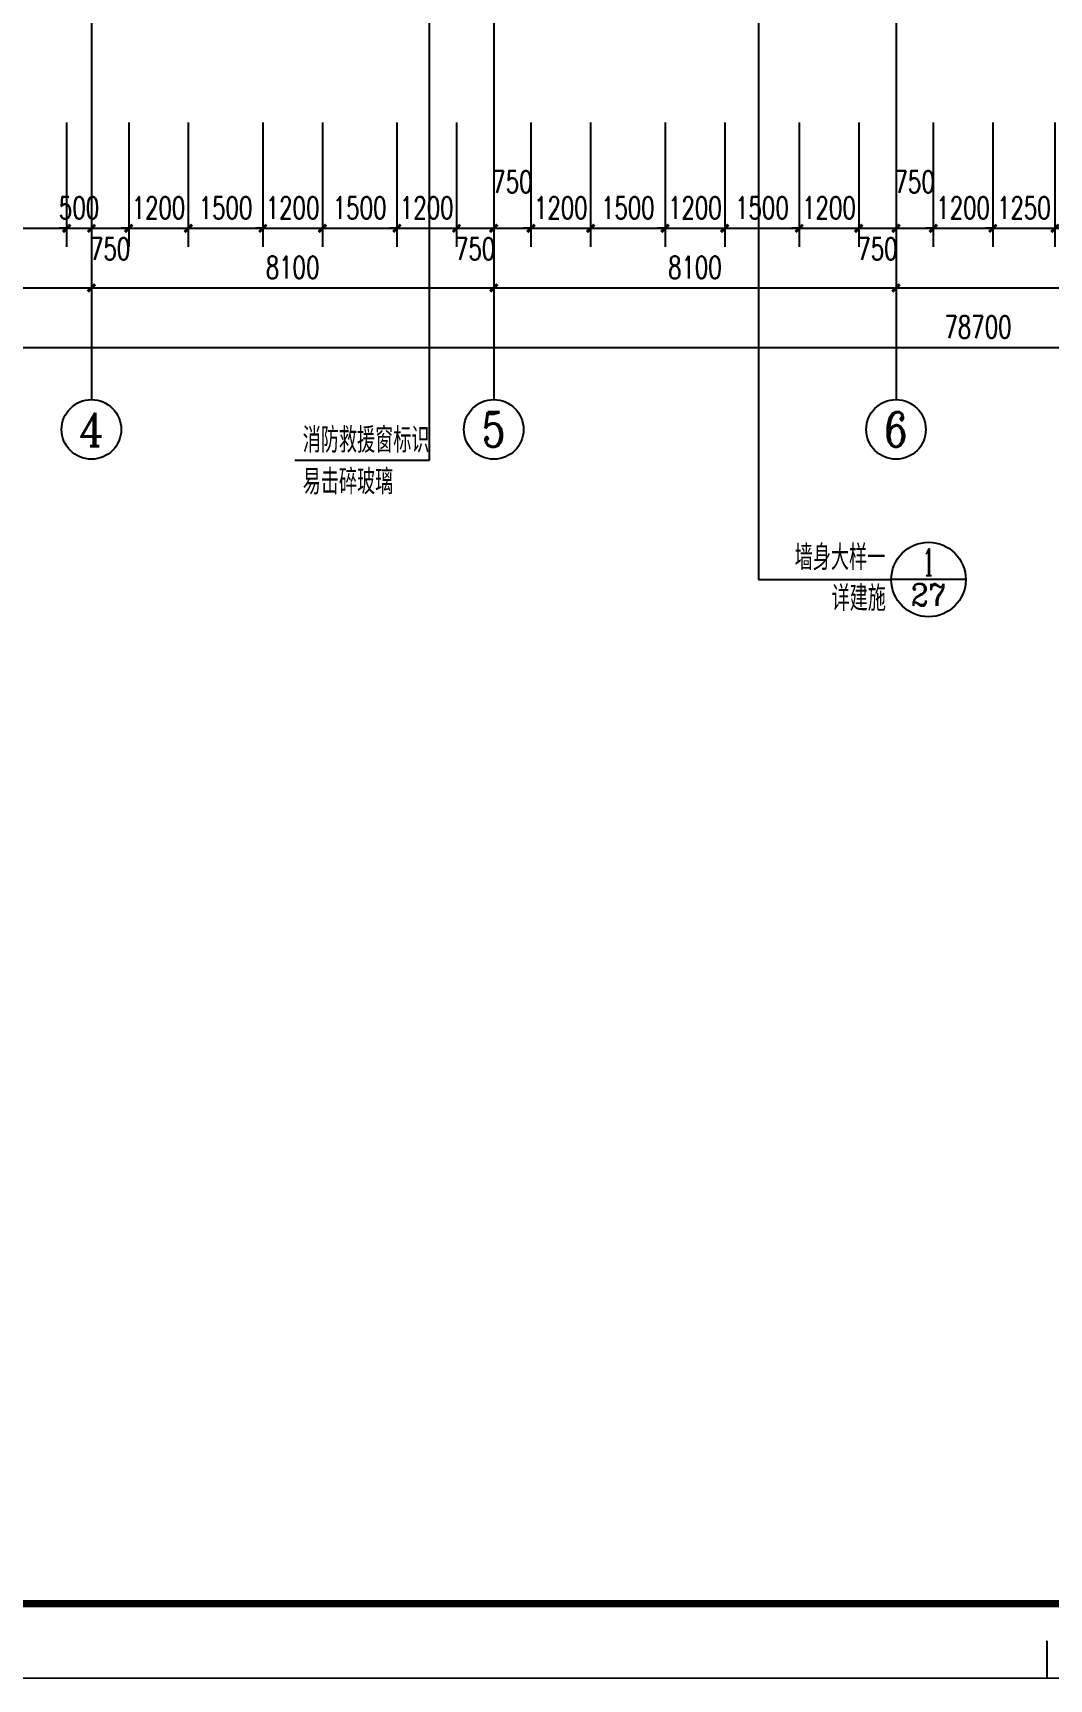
# Model space of a CAD drawing. Extents: x 1738711 to 2346805, y 1189731 to 2516152.
# Drawn here: x 1941613 to 1962074, y 1750890 to 1784042 of the extents above; entities that cross this region are included whole.
import ezdxf
from ezdxf.enums import TextEntityAlignment as Align

# ---------------------------------------------------------------- set-up
doc = ezdxf.new("R2010")
doc.units = 0
doc.header["$LTSCALE"] = 1000
doc.header["$MEASUREMENT"] = 0
for name, color, linetype in [('AXIS', 3, 'Continuous'), ('AXIS_TEXT', 7, 'Continuous'), ('DIM_IDEN', 3, 'Continuous'), ('DIM_LEAD', 3, 'Continuous'), ('DOTE', 1, 'Continuous'), ('PUB_DIM', 3, 'Continuous'), ('PUB_TEXT', 7, 'Continuous'), ('TK', 4, 'Continuous')]:
    doc.layers.add(name, color=color, linetype=linetype)
doc.styles.add('_TCH_AXIS', font='COMPLEX', dxfattribs={"bigfont": 'GBCBIG'})
doc.styles.add('_TCH_DIM', font='SIMPLEX', dxfattribs={"bigfont": 'GBCBIG'})
doc.styles.add('_TCH_DIM_T3', font='SIMPLEX', dxfattribs={"width": 0.705882, "bigfont": 'GBCBIG'})
doc.styles.add('_TCH_LABEL', font='COMPLEX', dxfattribs={"bigfont": 'GBCBIG'})
doc.styles.add('COMPLEX', font='COMPLEX')
doc.styles.add('宋体', font='SIMSUN.TTF', dxfattribs={"width": 0.75})
doc.dimstyles.new('_TCH_ARCH&&150', dxfattribs={"dimtxt": 446.25, "dimasz": 150, "dimexe": 375, "dimexo": 450, "dimgap": 189.375, "dimtad": 1, "dimdec": 0, "dimzin": 0, "dimdsep": 46, "dimtxsty": '_TCH_DIM_T3', "dimblk": 'ARCHTICK', "dimcen": 0.09, "dimclrt": 7, "dimazin": 2, "dimtfac": 1, "dimtdec": 0, "dimtix": 1, "dimtmove": 2, "dimatfit": 3, "dimfxl": 1, "dimtolj": 1, "dimtzin": 0, "dimarcsym": 0})

# ---------------------------------------------------------------- blocks, each defined once
blk = doc.blocks.new('hjashrtahreahe')
blk.add_line((42800, 0), (42800, 500))
at = {"const_width": 25}
blk.add_lwpolyline([(42800, 500), (42800, 0)], dxfattribs=at)
at = {"layer": 'TK', "color": 7, "const_width": 25}
blk.add_lwpolyline([(0, 59400), (84100, 59400), (84100, 0), (0, 0)], close=True, dxfattribs=at)
at = {"layer": 'TK', "color": 3, "const_width": 100}
blk.add_lwpolyline([(2500, 1000), (2500, 58400), (83100, 58400), (83100, 1000)], close=True, dxfattribs=at)
at = {"layer": 'TK', "style": '宋体', "width": 0.75}
for tag, height, p in [('项目负责人', 350, (6003, 57089)), ('专业负责人', 350, (6003, 56224)), ('设计人', 350, (6003, 55419)), ('版号1', 250, (77304, 22193)), ('时间1', 250, (82405, 22193)), ('版号2', 250, (77304, 21593)), ('时间2', 250, (82405, 21593)), ('版号3', 250, (77304, 20993)), ('时间3', 250, (82405, 20993)), ('建筑会签', 0.0001, (78978, 2403)), ('电气会签', 0.0001, (82128, 2403)), ('结构会签', 0.0001, (78978, 1803)), ('暖通会签', 0.0001, (82128, 1803)), ('给排水会签', 0.0001, (78978, 1250)), ('智能化会签', 0.0001, (82128, 1250))]:
    blk.add_attdef(tag, text='', height=height, dxfattribs=at).set_placement(p, align=Align.CENTER)
for tag, p in [('合作设计单位', (80816, 48986)), ('版号说明1', (79854, 22318)), ('版号说明2', (79854, 21718)), ('版号说明3', (79854, 21118)), ('浙江绿储科技有限公司', (80545, 16036)), ('百兆瓦级集中式熔盐储能关键', (80545, 14953)), ('设备研发及制造基地项目', (80545, 14603)), ('1#研发楼', (80545, 13636)), ('图名', (80545, 12436)), ('工程编号', (78978, 11461)), ('子项编号', (82128, 11461)), ('建筑', (78978, 10711)), ('图号', (82128, 10711)), ('施工图', (78978, 9961)), ('2023.03', (82128, 9961)), ('审定', (79353, 8461)), ('审核', (79353, 7711)), ('工程负责', (79353, 6961)), ('专业负责', (79353, 6211)), ('设计', (79353, 5461)), ('制图', (79353, 4711)), ('校对', (79353, 3961))]:
    blk.add_attdef(tag, text='', height=250, dxfattribs=at).set_placement(p, align=Align.MIDDLE_CENTER)
blk = doc.blocks.new('_ArchTick')
at = {"color": 0, "linetype": 'ByBlock', "const_width": 0.4}
blk.add_lwpolyline([(-0.5, -0.5), (0.5, 0.5)], dxfattribs=at)
blk = doc.blocks.new('*D3389')
at = {"layer": 'Defpoints', "color": 0, "transparency": 16777216}
for p in [(1939092, 1782685), (1942292, 1782685), (1942292, 1780107)]:
    blk.add_point(p, dxfattribs=at)
at = {"layer": 'PUB_DIM', "color": 0, "lineweight": -2, "transparency": 16777216}
for p, q in [((1939092, 1782235), (1939092, 1779732)), ((1942292, 1782235), (1942292, 1779732)), ((1939092, 1780107), (1942292, 1780107))]:
    blk.add_line(p, q, dxfattribs=at)
at = {"layer": 'PUB_DIM', "color": 0, "lineweight": -2, "transparency": 16777216, "xscale": 150, "yscale": 150, "zscale": 150, "rotation": 180}
blk.add_blockref('_ArchTick', (1939092, 1780107), dxfattribs=at)
at = {"layer": 'PUB_DIM', "color": 0, "lineweight": -2, "transparency": 16777216, "xscale": 150, "yscale": 150, "zscale": 150}
blk.add_blockref('_ArchTick', (1942292, 1780107), dxfattribs=at)
at = {"layer": 'PUB_DIM', "color": 7, "transparency": 16777216, "insert": (1940692, 1780520), "char_height": 446.2, "attachment_point": 5, "style": '_TCH_DIM_T3'}
blk.add_mtext('\\A1;3200', dxfattribs=at)
blk = doc.blocks.new('*D3390')
at = {"layer": 'Defpoints', "color": 0, "transparency": 16777216}
for p in [(1942292, 1782685), (1942792, 1782685), (1942792, 1780107)]:
    blk.add_point(p, dxfattribs=at)
at = {"layer": 'PUB_DIM', "color": 0, "lineweight": -2, "transparency": 16777216}
for p, q in [((1942292, 1782235), (1942292, 1779732)), ((1942792, 1782235), (1942792, 1779732)), ((1942292, 1780107), (1942142, 1780107)), ((1942292, 1780107), (1942792, 1780107)), ((1942792, 1780107), (1942942, 1780107))]:
    blk.add_line(p, q, dxfattribs=at)
at = {"layer": 'PUB_DIM', "color": 0, "lineweight": -2, "transparency": 16777216, "xscale": 150, "yscale": 150, "zscale": 150}
blk.add_blockref('_ArchTick', (1942292, 1780107), dxfattribs=at)
at = {"layer": 'PUB_DIM', "color": 0, "lineweight": -2, "transparency": 16777216, "xscale": 150, "yscale": 150, "zscale": 150, "rotation": 180}
blk.add_blockref('_ArchTick', (1942792, 1780107), dxfattribs=at)
at = {"layer": 'PUB_DIM', "color": 7, "transparency": 16777216, "insert": (1942542, 1780520), "char_height": 446.2, "attachment_point": 5, "style": '_TCH_DIM_T3'}
blk.add_mtext('\\A1;500', dxfattribs=at)
blk = doc.blocks.new('*D3391')
at = {"layer": 'Defpoints', "color": 0, "transparency": 16777216}
for p in [(1942792, 1782685), (1943542, 1782685), (1943542, 1780107)]:
    blk.add_point(p, dxfattribs=at)
at = {"layer": 'PUB_DIM', "color": 0, "lineweight": -2, "transparency": 16777216}
for p, q in [((1942792, 1782235), (1942792, 1779732)), ((1943542, 1782235), (1943542, 1779732)), ((1942792, 1780107), (1943542, 1780107))]:
    blk.add_line(p, q, dxfattribs=at)
at = {"layer": 'PUB_DIM', "color": 0, "lineweight": -2, "transparency": 16777216, "xscale": 150, "yscale": 150, "zscale": 150, "rotation": 180}
blk.add_blockref('_ArchTick', (1942792, 1780107), dxfattribs=at)
at = {"layer": 'PUB_DIM', "color": 0, "lineweight": -2, "transparency": 16777216, "xscale": 150, "yscale": 150, "zscale": 150}
blk.add_blockref('_ArchTick', (1943542, 1780107), dxfattribs=at)
at = {"layer": 'PUB_DIM', "color": 7, "transparency": 16777216, "insert": (1943167, 1779695), "char_height": 446.2, "attachment_point": 5, "style": '_TCH_DIM_T3'}
blk.add_mtext('\\A1;750', dxfattribs=at)
blk = doc.blocks.new('*D3392')
at = {"layer": 'Defpoints', "color": 0, "transparency": 16777216}
for p in [(1943542, 1782685), (1944742, 1782685), (1944742, 1780107)]:
    blk.add_point(p, dxfattribs=at)
at = {"layer": 'PUB_DIM', "color": 0, "lineweight": -2, "transparency": 16777216}
for p, q in [((1943542, 1782235), (1943542, 1779732)), ((1944742, 1782235), (1944742, 1779732)), ((1943542, 1780107), (1943392, 1780107)), ((1943542, 1780107), (1944742, 1780107)), ((1944742, 1780107), (1944892, 1780107))]:
    blk.add_line(p, q, dxfattribs=at)
at = {"layer": 'PUB_DIM', "color": 0, "lineweight": -2, "transparency": 16777216, "xscale": 150, "yscale": 150, "zscale": 150}
blk.add_blockref('_ArchTick', (1943542, 1780107), dxfattribs=at)
at = {"layer": 'PUB_DIM', "color": 0, "lineweight": -2, "transparency": 16777216, "xscale": 150, "yscale": 150, "zscale": 150, "rotation": 180}
blk.add_blockref('_ArchTick', (1944742, 1780107), dxfattribs=at)
at = {"layer": 'PUB_DIM', "color": 7, "transparency": 16777216, "insert": (1944142, 1780520), "char_height": 446.2, "attachment_point": 5, "style": '_TCH_DIM_T3'}
blk.add_mtext('\\A1;1200', dxfattribs=at)
blk = doc.blocks.new('*D3393')
at = {"layer": 'Defpoints', "color": 0, "transparency": 16777216}
for p in [(1944742, 1782685), (1946242, 1782685), (1946242, 1780107)]:
    blk.add_point(p, dxfattribs=at)
at = {"layer": 'PUB_DIM', "color": 0, "lineweight": -2, "transparency": 16777216}
for p, q in [((1944742, 1782235), (1944742, 1779732)), ((1946242, 1782235), (1946242, 1779732)), ((1944742, 1780107), (1946242, 1780107))]:
    blk.add_line(p, q, dxfattribs=at)
at = {"layer": 'PUB_DIM', "color": 0, "lineweight": -2, "transparency": 16777216, "xscale": 150, "yscale": 150, "zscale": 150, "rotation": 180}
blk.add_blockref('_ArchTick', (1944742, 1780107), dxfattribs=at)
at = {"layer": 'PUB_DIM', "color": 0, "lineweight": -2, "transparency": 16777216, "xscale": 150, "yscale": 150, "zscale": 150}
blk.add_blockref('_ArchTick', (1946242, 1780107), dxfattribs=at)
at = {"layer": 'PUB_DIM', "color": 7, "transparency": 16777216, "insert": (1945492, 1780520), "char_height": 446.2, "attachment_point": 5, "style": '_TCH_DIM_T3'}
blk.add_mtext('\\A1;1500', dxfattribs=at)
blk = doc.blocks.new('*D3394')
at = {"layer": 'Defpoints', "color": 0, "transparency": 16777216}
for p in [(1946242, 1782685), (1947442, 1782685), (1947442, 1780107)]:
    blk.add_point(p, dxfattribs=at)
at = {"layer": 'PUB_DIM', "color": 0, "lineweight": -2, "transparency": 16777216}
for p, q in [((1946242, 1782235), (1946242, 1779732)), ((1947442, 1782235), (1947442, 1779732)), ((1946242, 1780107), (1946092, 1780107)), ((1946242, 1780107), (1947442, 1780107)), ((1947442, 1780107), (1947592, 1780107))]:
    blk.add_line(p, q, dxfattribs=at)
at = {"layer": 'PUB_DIM', "color": 0, "lineweight": -2, "transparency": 16777216, "xscale": 150, "yscale": 150, "zscale": 150}
blk.add_blockref('_ArchTick', (1946242, 1780107), dxfattribs=at)
at = {"layer": 'PUB_DIM', "color": 0, "lineweight": -2, "transparency": 16777216, "xscale": 150, "yscale": 150, "zscale": 150, "rotation": 180}
blk.add_blockref('_ArchTick', (1947442, 1780107), dxfattribs=at)
at = {"layer": 'PUB_DIM', "color": 7, "transparency": 16777216, "insert": (1946842, 1780520), "char_height": 446.2, "attachment_point": 5, "style": '_TCH_DIM_T3'}
blk.add_mtext('\\A1;1200', dxfattribs=at)
blk = doc.blocks.new('*D3395')
at = {"layer": 'Defpoints', "color": 0, "transparency": 16777216}
for p in [(1947442, 1782685), (1948942, 1782685), (1948942, 1780107)]:
    blk.add_point(p, dxfattribs=at)
at = {"layer": 'PUB_DIM', "color": 0, "lineweight": -2, "transparency": 16777216}
for p, q in [((1947442, 1782235), (1947442, 1779732)), ((1948942, 1782235), (1948942, 1779732)), ((1947442, 1780107), (1948942, 1780107))]:
    blk.add_line(p, q, dxfattribs=at)
at = {"layer": 'PUB_DIM', "color": 0, "lineweight": -2, "transparency": 16777216, "xscale": 150, "yscale": 150, "zscale": 150, "rotation": 180}
blk.add_blockref('_ArchTick', (1947442, 1780107), dxfattribs=at)
at = {"layer": 'PUB_DIM', "color": 0, "lineweight": -2, "transparency": 16777216, "xscale": 150, "yscale": 150, "zscale": 150}
blk.add_blockref('_ArchTick', (1948942, 1780107), dxfattribs=at)
at = {"layer": 'PUB_DIM', "color": 7, "transparency": 16777216, "insert": (1948192, 1780520), "char_height": 446.2, "attachment_point": 5, "style": '_TCH_DIM_T3'}
blk.add_mtext('\\A1;1500', dxfattribs=at)
blk = doc.blocks.new('*D3396')
at = {"layer": 'Defpoints', "color": 0, "transparency": 16777216}
for p in [(1948942, 1782685), (1950142, 1782685), (1950142, 1780107)]:
    blk.add_point(p, dxfattribs=at)
at = {"layer": 'PUB_DIM', "color": 0, "lineweight": -2, "transparency": 16777216}
for p, q in [((1948942, 1782235), (1948942, 1779732)), ((1950142, 1782235), (1950142, 1779732)), ((1948942, 1780107), (1948792, 1780107)), ((1948942, 1780107), (1950142, 1780107)), ((1950142, 1780107), (1950292, 1780107))]:
    blk.add_line(p, q, dxfattribs=at)
at = {"layer": 'PUB_DIM', "color": 0, "lineweight": -2, "transparency": 16777216, "xscale": 150, "yscale": 150, "zscale": 150}
blk.add_blockref('_ArchTick', (1948942, 1780107), dxfattribs=at)
at = {"layer": 'PUB_DIM', "color": 0, "lineweight": -2, "transparency": 16777216, "xscale": 150, "yscale": 150, "zscale": 150, "rotation": 180}
blk.add_blockref('_ArchTick', (1950142, 1780107), dxfattribs=at)
at = {"layer": 'PUB_DIM', "color": 7, "transparency": 16777216, "insert": (1949542, 1780520), "char_height": 446.2, "attachment_point": 5, "style": '_TCH_DIM_T3'}
blk.add_mtext('\\A1;1200', dxfattribs=at)
blk = doc.blocks.new('*D3397')
at = {"layer": 'Defpoints', "color": 0, "transparency": 16777216}
for p in [(1950142, 1782685), (1950892, 1782685), (1950892, 1780107)]:
    blk.add_point(p, dxfattribs=at)
at = {"layer": 'PUB_DIM', "color": 0, "lineweight": -2, "transparency": 16777216}
for p, q in [((1950142, 1782235), (1950142, 1779732)), ((1950892, 1782235), (1950892, 1779732)), ((1950142, 1780107), (1950892, 1780107))]:
    blk.add_line(p, q, dxfattribs=at)
at = {"layer": 'PUB_DIM', "color": 0, "lineweight": -2, "transparency": 16777216, "xscale": 150, "yscale": 150, "zscale": 150, "rotation": 180}
blk.add_blockref('_ArchTick', (1950142, 1780107), dxfattribs=at)
at = {"layer": 'PUB_DIM', "color": 0, "lineweight": -2, "transparency": 16777216, "xscale": 150, "yscale": 150, "zscale": 150}
blk.add_blockref('_ArchTick', (1950892, 1780107), dxfattribs=at)
at = {"layer": 'PUB_DIM', "color": 7, "transparency": 16777216, "insert": (1950517, 1779695), "char_height": 446.2, "attachment_point": 5, "style": '_TCH_DIM_T3'}
blk.add_mtext('\\A1;750', dxfattribs=at)
blk = doc.blocks.new('*D3398')
at = {"layer": 'Defpoints', "color": 0, "transparency": 16777216}
for p in [(1950892, 1782685), (1951642, 1782685), (1951642, 1780107)]:
    blk.add_point(p, dxfattribs=at)
at = {"layer": 'PUB_DIM', "color": 0, "lineweight": -2, "transparency": 16777216}
for p, q in [((1950892, 1782235), (1950892, 1779732)), ((1951642, 1782235), (1951642, 1779732)), ((1950892, 1780107), (1951642, 1780107))]:
    blk.add_line(p, q, dxfattribs=at)
at = {"layer": 'PUB_DIM', "color": 0, "lineweight": -2, "transparency": 16777216, "xscale": 150, "yscale": 150, "zscale": 150, "rotation": 180}
blk.add_blockref('_ArchTick', (1950892, 1780107), dxfattribs=at)
at = {"layer": 'PUB_DIM', "color": 0, "lineweight": -2, "transparency": 16777216, "xscale": 150, "yscale": 150, "zscale": 150}
blk.add_blockref('_ArchTick', (1951642, 1780107), dxfattribs=at)
at = {"layer": 'PUB_DIM', "color": 7, "transparency": 16777216, "insert": (1951267, 1781045), "char_height": 446.2, "attachment_point": 5, "style": '_TCH_DIM_T3'}
blk.add_mtext('\\A1;750', dxfattribs=at)
blk = doc.blocks.new('*D3399')
at = {"layer": 'Defpoints', "color": 0, "transparency": 16777216}
for p in [(1951642, 1782685), (1952842, 1782685), (1952842, 1780107)]:
    blk.add_point(p, dxfattribs=at)
at = {"layer": 'PUB_DIM', "color": 0, "lineweight": -2, "transparency": 16777216}
for p, q in [((1951642, 1782235), (1951642, 1779732)), ((1952842, 1782235), (1952842, 1779732)), ((1951642, 1780107), (1951492, 1780107)), ((1951642, 1780107), (1952842, 1780107)), ((1952842, 1780107), (1952992, 1780107))]:
    blk.add_line(p, q, dxfattribs=at)
at = {"layer": 'PUB_DIM', "color": 0, "lineweight": -2, "transparency": 16777216, "xscale": 150, "yscale": 150, "zscale": 150}
blk.add_blockref('_ArchTick', (1951642, 1780107), dxfattribs=at)
at = {"layer": 'PUB_DIM', "color": 0, "lineweight": -2, "transparency": 16777216, "xscale": 150, "yscale": 150, "zscale": 150, "rotation": 180}
blk.add_blockref('_ArchTick', (1952842, 1780107), dxfattribs=at)
at = {"layer": 'PUB_DIM', "color": 7, "transparency": 16777216, "insert": (1952242, 1780520), "char_height": 446.2, "attachment_point": 5, "style": '_TCH_DIM_T3'}
blk.add_mtext('\\A1;1200', dxfattribs=at)
blk = doc.blocks.new('*D3400')
at = {"layer": 'Defpoints', "color": 0, "transparency": 16777216}
for p in [(1952842, 1782685), (1954342, 1782685), (1954342, 1780107)]:
    blk.add_point(p, dxfattribs=at)
at = {"layer": 'PUB_DIM', "color": 0, "lineweight": -2, "transparency": 16777216}
for p, q in [((1952842, 1782235), (1952842, 1779732)), ((1954342, 1782235), (1954342, 1779732)), ((1952842, 1780107), (1954342, 1780107))]:
    blk.add_line(p, q, dxfattribs=at)
at = {"layer": 'PUB_DIM', "color": 0, "lineweight": -2, "transparency": 16777216, "xscale": 150, "yscale": 150, "zscale": 150, "rotation": 180}
blk.add_blockref('_ArchTick', (1952842, 1780107), dxfattribs=at)
at = {"layer": 'PUB_DIM', "color": 0, "lineweight": -2, "transparency": 16777216, "xscale": 150, "yscale": 150, "zscale": 150}
blk.add_blockref('_ArchTick', (1954342, 1780107), dxfattribs=at)
at = {"layer": 'PUB_DIM', "color": 7, "transparency": 16777216, "insert": (1953592, 1780520), "char_height": 446.2, "attachment_point": 5, "style": '_TCH_DIM_T3'}
blk.add_mtext('\\A1;1500', dxfattribs=at)
blk = doc.blocks.new('*D3401')
at = {"layer": 'Defpoints', "color": 0, "transparency": 16777216}
for p in [(1954342, 1782685), (1955542, 1782685), (1955542, 1780107)]:
    blk.add_point(p, dxfattribs=at)
at = {"layer": 'PUB_DIM', "color": 0, "lineweight": -2, "transparency": 16777216}
for p, q in [((1954342, 1782235), (1954342, 1779732)), ((1955542, 1782235), (1955542, 1779732)), ((1954342, 1780107), (1954192, 1780107)), ((1954342, 1780107), (1955542, 1780107)), ((1955542, 1780107), (1955692, 1780107))]:
    blk.add_line(p, q, dxfattribs=at)
at = {"layer": 'PUB_DIM', "color": 0, "lineweight": -2, "transparency": 16777216, "xscale": 150, "yscale": 150, "zscale": 150}
blk.add_blockref('_ArchTick', (1954342, 1780107), dxfattribs=at)
at = {"layer": 'PUB_DIM', "color": 0, "lineweight": -2, "transparency": 16777216, "xscale": 150, "yscale": 150, "zscale": 150, "rotation": 180}
blk.add_blockref('_ArchTick', (1955542, 1780107), dxfattribs=at)
at = {"layer": 'PUB_DIM', "color": 7, "transparency": 16777216, "insert": (1954942, 1780520), "char_height": 446.2, "attachment_point": 5, "style": '_TCH_DIM_T3'}
blk.add_mtext('\\A1;1200', dxfattribs=at)
blk = doc.blocks.new('*D3402')
at = {"layer": 'Defpoints', "color": 0, "transparency": 16777216}
for p in [(1955542, 1782685), (1957042, 1782685), (1957042, 1780107)]:
    blk.add_point(p, dxfattribs=at)
at = {"layer": 'PUB_DIM', "color": 0, "lineweight": -2, "transparency": 16777216}
for p, q in [((1955542, 1782235), (1955542, 1779732)), ((1957042, 1782235), (1957042, 1779732)), ((1955542, 1780107), (1957042, 1780107))]:
    blk.add_line(p, q, dxfattribs=at)
at = {"layer": 'PUB_DIM', "color": 0, "lineweight": -2, "transparency": 16777216, "xscale": 150, "yscale": 150, "zscale": 150, "rotation": 180}
blk.add_blockref('_ArchTick', (1955542, 1780107), dxfattribs=at)
at = {"layer": 'PUB_DIM', "color": 0, "lineweight": -2, "transparency": 16777216, "xscale": 150, "yscale": 150, "zscale": 150}
blk.add_blockref('_ArchTick', (1957042, 1780107), dxfattribs=at)
at = {"layer": 'PUB_DIM', "color": 7, "transparency": 16777216, "insert": (1956292, 1780520), "char_height": 446.2, "attachment_point": 5, "style": '_TCH_DIM_T3'}
blk.add_mtext('\\A1;1500', dxfattribs=at)
blk = doc.blocks.new('*D3403')
at = {"layer": 'Defpoints', "color": 0, "transparency": 16777216}
for p in [(1957042, 1782685), (1958242, 1782685), (1958242, 1780107)]:
    blk.add_point(p, dxfattribs=at)
at = {"layer": 'PUB_DIM', "color": 0, "lineweight": -2, "transparency": 16777216}
for p, q in [((1957042, 1782235), (1957042, 1779732)), ((1958242, 1782235), (1958242, 1779732)), ((1957042, 1780107), (1956892, 1780107)), ((1957042, 1780107), (1958242, 1780107)), ((1958242, 1780107), (1958392, 1780107))]:
    blk.add_line(p, q, dxfattribs=at)
at = {"layer": 'PUB_DIM', "color": 0, "lineweight": -2, "transparency": 16777216, "xscale": 150, "yscale": 150, "zscale": 150}
blk.add_blockref('_ArchTick', (1957042, 1780107), dxfattribs=at)
at = {"layer": 'PUB_DIM', "color": 0, "lineweight": -2, "transparency": 16777216, "xscale": 150, "yscale": 150, "zscale": 150, "rotation": 180}
blk.add_blockref('_ArchTick', (1958242, 1780107), dxfattribs=at)
at = {"layer": 'PUB_DIM', "color": 7, "transparency": 16777216, "insert": (1957642, 1780520), "char_height": 446.2, "attachment_point": 5, "style": '_TCH_DIM_T3'}
blk.add_mtext('\\A1;1200', dxfattribs=at)
blk = doc.blocks.new('*D3404')
at = {"layer": 'Defpoints', "color": 0, "transparency": 16777216}
for p in [(1958242, 1782685), (1958992, 1782685), (1958992, 1780107)]:
    blk.add_point(p, dxfattribs=at)
at = {"layer": 'PUB_DIM', "color": 0, "lineweight": -2, "transparency": 16777216}
for p, q in [((1958242, 1782235), (1958242, 1779732)), ((1958992, 1782235), (1958992, 1779732)), ((1958242, 1780107), (1958992, 1780107))]:
    blk.add_line(p, q, dxfattribs=at)
at = {"layer": 'PUB_DIM', "color": 0, "lineweight": -2, "transparency": 16777216, "xscale": 150, "yscale": 150, "zscale": 150, "rotation": 180}
blk.add_blockref('_ArchTick', (1958242, 1780107), dxfattribs=at)
at = {"layer": 'PUB_DIM', "color": 0, "lineweight": -2, "transparency": 16777216, "xscale": 150, "yscale": 150, "zscale": 150}
blk.add_blockref('_ArchTick', (1958992, 1780107), dxfattribs=at)
at = {"layer": 'PUB_DIM', "color": 7, "transparency": 16777216, "insert": (1958617, 1779695), "char_height": 446.2, "attachment_point": 5, "style": '_TCH_DIM_T3'}
blk.add_mtext('\\A1;750', dxfattribs=at)
blk = doc.blocks.new('*D3405')
at = {"layer": 'Defpoints', "color": 0, "transparency": 16777216}
for p in [(1958992, 1782685), (1959742, 1782685), (1959742, 1780107)]:
    blk.add_point(p, dxfattribs=at)
at = {"layer": 'PUB_DIM', "color": 0, "lineweight": -2, "transparency": 16777216}
for p, q in [((1958992, 1782235), (1958992, 1779732)), ((1959742, 1782235), (1959742, 1779732)), ((1958992, 1780107), (1959742, 1780107))]:
    blk.add_line(p, q, dxfattribs=at)
at = {"layer": 'PUB_DIM', "color": 0, "lineweight": -2, "transparency": 16777216, "xscale": 150, "yscale": 150, "zscale": 150, "rotation": 180}
blk.add_blockref('_ArchTick', (1958992, 1780107), dxfattribs=at)
at = {"layer": 'PUB_DIM', "color": 0, "lineweight": -2, "transparency": 16777216, "xscale": 150, "yscale": 150, "zscale": 150}
blk.add_blockref('_ArchTick', (1959742, 1780107), dxfattribs=at)
at = {"layer": 'PUB_DIM', "color": 7, "transparency": 16777216, "insert": (1959367, 1781045), "char_height": 446.2, "attachment_point": 5, "style": '_TCH_DIM_T3'}
blk.add_mtext('\\A1;750', dxfattribs=at)
blk = doc.blocks.new('*D3406')
at = {"layer": 'Defpoints', "color": 0, "transparency": 16777216}
for p in [(1959742, 1782685), (1960942, 1782685), (1960942, 1780107)]:
    blk.add_point(p, dxfattribs=at)
at = {"layer": 'PUB_DIM', "color": 0, "lineweight": -2, "transparency": 16777216}
for p, q in [((1959742, 1782235), (1959742, 1779732)), ((1960942, 1782235), (1960942, 1779732)), ((1959742, 1780107), (1959592, 1780107)), ((1959742, 1780107), (1960942, 1780107)), ((1960942, 1780107), (1961092, 1780107))]:
    blk.add_line(p, q, dxfattribs=at)
at = {"layer": 'PUB_DIM', "color": 0, "lineweight": -2, "transparency": 16777216, "xscale": 150, "yscale": 150, "zscale": 150}
blk.add_blockref('_ArchTick', (1959742, 1780107), dxfattribs=at)
at = {"layer": 'PUB_DIM', "color": 0, "lineweight": -2, "transparency": 16777216, "xscale": 150, "yscale": 150, "zscale": 150, "rotation": 180}
blk.add_blockref('_ArchTick', (1960942, 1780107), dxfattribs=at)
at = {"layer": 'PUB_DIM', "color": 7, "transparency": 16777216, "insert": (1960342, 1780520), "char_height": 446.2, "attachment_point": 5, "style": '_TCH_DIM_T3'}
blk.add_mtext('\\A1;1200', dxfattribs=at)
blk = doc.blocks.new('*D3407')
at = {"layer": 'Defpoints', "color": 0, "transparency": 16777216}
for p in [(1960942, 1782685), (1962192, 1782685), (1962192, 1780107)]:
    blk.add_point(p, dxfattribs=at)
at = {"layer": 'PUB_DIM', "color": 0, "lineweight": -2, "transparency": 16777216}
for p, q in [((1960942, 1782235), (1960942, 1779732)), ((1962192, 1782235), (1962192, 1779732)), ((1960942, 1780107), (1960792, 1780107)), ((1960942, 1780107), (1962192, 1780107)), ((1962192, 1780107), (1962342, 1780107))]:
    blk.add_line(p, q, dxfattribs=at)
at = {"layer": 'PUB_DIM', "color": 0, "lineweight": -2, "transparency": 16777216, "xscale": 150, "yscale": 150, "zscale": 150}
blk.add_blockref('_ArchTick', (1960942, 1780107), dxfattribs=at)
at = {"layer": 'PUB_DIM', "color": 0, "lineweight": -2, "transparency": 16777216, "xscale": 150, "yscale": 150, "zscale": 150, "rotation": 180}
blk.add_blockref('_ArchTick', (1962192, 1780107), dxfattribs=at)
at = {"layer": 'PUB_DIM', "color": 7, "transparency": 16777216, "insert": (1961567, 1780520), "char_height": 446.2, "attachment_point": 5, "style": '_TCH_DIM_T3'}
blk.add_mtext('\\A1;1250', dxfattribs=at)
blk = doc.blocks.new('*D3453')
at = {"layer": 'AXIS', "color": 0, "lineweight": -2, "transparency": 16777216}
for p, q in [((1938292, 1782207), (1938292, 1778532)), ((1942792, 1782207), (1942792, 1778532)), ((1938292, 1778907), (1942792, 1778907))]:
    blk.add_line(p, q, dxfattribs=at)
at = {"layer": 'Defpoints', "color": 0, "transparency": 16777216}
for p in [(1938292, 1782657), (1942792, 1782657), (1942792, 1778907)]:
    blk.add_point(p, dxfattribs=at)
at = {"layer": 'AXIS', "color": 0, "lineweight": -2, "transparency": 16777216, "xscale": 150, "yscale": 150, "zscale": 150, "rotation": 180}
blk.add_blockref('_ArchTick', (1938292, 1778907), dxfattribs=at)
at = {"layer": 'AXIS', "color": 0, "lineweight": -2, "transparency": 16777216, "xscale": 150, "yscale": 150, "zscale": 150}
blk.add_blockref('_ArchTick', (1942792, 1778907), dxfattribs=at)
at = {"layer": 'AXIS', "color": 7, "transparency": 16777216, "insert": (1940542, 1779320), "char_height": 446.2, "attachment_point": 5, "style": '_TCH_DIM_T3'}
blk.add_mtext('\\A1;4500', dxfattribs=at)
blk = doc.blocks.new('*D3454')
at = {"layer": 'AXIS', "color": 0, "lineweight": -2, "transparency": 16777216}
for p, q in [((1942792, 1782207), (1942792, 1778532)), ((1950892, 1782207), (1950892, 1778532)), ((1942792, 1778907), (1950892, 1778907))]:
    blk.add_line(p, q, dxfattribs=at)
at = {"layer": 'Defpoints', "color": 0, "transparency": 16777216}
for p in [(1942792, 1782657), (1950892, 1782657), (1950892, 1778907)]:
    blk.add_point(p, dxfattribs=at)
at = {"layer": 'AXIS', "color": 0, "lineweight": -2, "transparency": 16777216, "xscale": 150, "yscale": 150, "zscale": 150, "rotation": 180}
blk.add_blockref('_ArchTick', (1942792, 1778907), dxfattribs=at)
at = {"layer": 'AXIS', "color": 0, "lineweight": -2, "transparency": 16777216, "xscale": 150, "yscale": 150, "zscale": 150}
blk.add_blockref('_ArchTick', (1950892, 1778907), dxfattribs=at)
at = {"layer": 'AXIS', "color": 7, "transparency": 16777216, "insert": (1946842, 1779320), "char_height": 446.2, "attachment_point": 5, "style": '_TCH_DIM_T3'}
blk.add_mtext('\\A1;8100', dxfattribs=at)
blk = doc.blocks.new('*D3455')
at = {"layer": 'AXIS', "color": 0, "lineweight": -2, "transparency": 16777216}
for p, q in [((1950892, 1782207), (1950892, 1778532)), ((1958992, 1782207), (1958992, 1778532)), ((1950892, 1778907), (1958992, 1778907))]:
    blk.add_line(p, q, dxfattribs=at)
at = {"layer": 'Defpoints', "color": 0, "transparency": 16777216}
for p in [(1950892, 1782657), (1958992, 1782657), (1958992, 1778907)]:
    blk.add_point(p, dxfattribs=at)
at = {"layer": 'AXIS', "color": 0, "lineweight": -2, "transparency": 16777216, "xscale": 150, "yscale": 150, "zscale": 150, "rotation": 180}
blk.add_blockref('_ArchTick', (1950892, 1778907), dxfattribs=at)
at = {"layer": 'AXIS', "color": 0, "lineweight": -2, "transparency": 16777216, "xscale": 150, "yscale": 150, "zscale": 150}
blk.add_blockref('_ArchTick', (1958992, 1778907), dxfattribs=at)
at = {"layer": 'AXIS', "color": 7, "transparency": 16777216, "insert": (1954942, 1779320), "char_height": 446.2, "attachment_point": 5, "style": '_TCH_DIM_T3'}
blk.add_mtext('\\A1;8100', dxfattribs=at)
blk = doc.blocks.new('*D3456')
at = {"layer": 'AXIS', "color": 0, "lineweight": -2, "transparency": 16777216}
for p, q in [((1958992, 1782207), (1958992, 1778532)), ((1967092, 1782207), (1967092, 1778532)), ((1958992, 1778907), (1967092, 1778907))]:
    blk.add_line(p, q, dxfattribs=at)
at = {"layer": 'Defpoints', "color": 0, "transparency": 16777216}
for p in [(1958992, 1782657), (1967092, 1782657), (1967092, 1778907)]:
    blk.add_point(p, dxfattribs=at)
at = {"layer": 'AXIS', "color": 0, "lineweight": -2, "transparency": 16777216, "xscale": 150, "yscale": 150, "zscale": 150, "rotation": 180}
blk.add_blockref('_ArchTick', (1958992, 1778907), dxfattribs=at)
at = {"layer": 'AXIS', "color": 0, "lineweight": -2, "transparency": 16777216, "xscale": 150, "yscale": 150, "zscale": 150}
blk.add_blockref('_ArchTick', (1967092, 1778907), dxfattribs=at)
at = {"layer": 'AXIS', "color": 7, "transparency": 16777216, "insert": (1963042, 1779320), "char_height": 446.2, "attachment_point": 5, "style": '_TCH_DIM_T3'}
blk.add_mtext('\\A1;8100', dxfattribs=at)
blk = doc.blocks.new('*D3461')
at = {"layer": 'AXIS', "color": 0, "lineweight": -2, "transparency": 16777216}
for p, q in [((1921292, 1782207), (1921292, 1777332)), ((1999992, 1782207), (1999992, 1777332)), ((1921292, 1777707), (1999992, 1777707))]:
    blk.add_line(p, q, dxfattribs=at)
at = {"layer": 'Defpoints', "color": 0, "transparency": 16777216}
for p in [(1921292, 1782657), (1999992, 1782657), (1999992, 1777707)]:
    blk.add_point(p, dxfattribs=at)
at = {"layer": 'AXIS', "color": 0, "lineweight": -2, "transparency": 16777216, "xscale": 150, "yscale": 150, "zscale": 150, "rotation": 180}
blk.add_blockref('_ArchTick', (1921292, 1777707), dxfattribs=at)
at = {"layer": 'AXIS', "color": 0, "lineweight": -2, "transparency": 16777216, "xscale": 150, "yscale": 150, "zscale": 150}
blk.add_blockref('_ArchTick', (1999992, 1777707), dxfattribs=at)
at = {"layer": 'AXIS', "color": 7, "transparency": 16777216, "insert": (1960642, 1778120), "char_height": 446.2, "attachment_point": 5, "style": '_TCH_DIM_T3'}
blk.add_mtext('\\A1;78700', dxfattribs=at)
blk = doc.blocks.new('_AXISO')
blk.add_circle((0, 0), 0.5)
at = {"layer": 'AXIS_TEXT', "style": 'COMPLEX', "width": 1.041667}
blk.add_attdef('A', text='', height=0.56, dxfattribs=at).set_placement((-0.25, -0.28), (0.25, -0.28), align=Align.FIT)

msp = doc.modelspace()

# ---------------------------------------------------------------- linework, layer by layer
at = {"layer": 'AXIS'}
for p, q in [((1942791.9, 1782657.1), (1942791.9, 1776657.1)), ((1950891.9, 1782657.1), (1950891.9, 1776657.1)), ((1958991.9, 1782657.1), (1958991.9, 1776657.1))]:
    msp.add_line(p, q, dxfattribs=at)
at = {"layer": 'DIM_IDEN'}
for p, q in [((1956219.7, 1785347.2), (1956219.7, 1773034.1)), ((1956219.7, 1773034.1), (1958896.6, 1773034.1)), ((1960396.6, 1773034.1), (1958896.6, 1773034.1))]:
    msp.add_line(p, q, dxfattribs=at)
msp.add_circle((1959646.6, 1773034.1), 750, dxfattribs=at)
at = {"layer": 'DIM_LEAD'}
for p, q in [((1949591.1, 1785117.4), (1949591.1, 1775432.1)), ((1949591.1, 1775432.1), (1946887.9, 1775432.1))]:
    msp.add_line(p, q, dxfattribs=at)
at = {"layer": 'DOTE'}
for p, q in [((1942791.9, 1820349.3), (1942791.9, 1782657.1)), ((1950891.9, 1820349.3), (1950891.9, 1782657.1)), ((1958991.9, 1820349.3), (1958991.9, 1782657.1))]:
    msp.add_line(p, q, dxfattribs=at)

# ---------------------------------------------------------------- block references
at = {"xscale": 1.5, "yscale": 1.5, "zscale": 1.5}
msp.add_blockref('hjashrtahreahe', (1897833.1, 1750909.1), dxfattribs=at)
at = {"layer": 'AXIS'}
ref = msp.add_blockref('_AXISO', (1942791.9, 1776057.1), dxfattribs=dict(at, xscale=1200, yscale=1200, zscale=1200))
ref.add_attrib('A', '4', dxfattribs={"layer": 'AXIS_TEXT', "ltscale": 0.5, "height": 668.2, "style": '_TCH_AXIS'}).set_placement((1942537.4, 1775723), (1943046.4, 1775723), align=Align.FIT)
ref = msp.add_blockref('_AXISO', (1950891.9, 1776057.1), dxfattribs=dict(at, xscale=1200, yscale=1200, zscale=1200))
ref.add_attrib('A', '5', dxfattribs={"layer": 'AXIS_TEXT', "ltscale": 0.5, "height": 698.9, "style": '_TCH_AXIS'}).set_placement((1950658.9, 1775707.6), (1951124.9, 1775707.6), align=Align.FIT)
ref = msp.add_blockref('_AXISO', (1958991.9, 1776057.1), dxfattribs=dict(at, xscale=1200, yscale=1200, zscale=1200))
ref.add_attrib('A', '6', dxfattribs={"layer": 'AXIS_TEXT', "ltscale": 0.5, "height": 698.9, "style": '_TCH_AXIS'}).set_placement((1958758.9, 1775707.6), (1959224.9, 1775707.6), align=Align.FIT)

# ---------------------------------------------------------------- texts
at = {"layer": 'PUB_TEXT', "color": 7, "style": '_TCH_DIM'}
for s, p in [('消防救援窗标识', (1947045.4, 1775589.6)), ('易击碎玻璃', (1947045.4, 1774749.6)), ('墙身大样一', (1956951.9, 1773225.1)), ('详建施', (1957694.7, 1772401.9))]:
    msp.add_text(s, height=506.38, dxfattribs=at).set_placement(p)
at = {"layer": 'PUB_TEXT', "color": 7, "style": '_TCH_LABEL'}
for s, height, p, p2 in [('1', 535.4, (1959531.9, 1773116.4), (1959761.3, 1773116.4)), ('27', 439.31, (1959291, 1772506.4), (1960002.2, 1772506.4))]:
    msp.add_text(s, height=height, dxfattribs=at).set_placement(p, p2, align=Align.FIT)

# ---------------------------------------------------------------- dimensions: what is measured, and where the dimension line sits
at = {"layer": 'AXIS'}
for p1, p2, distance, picture, middle in [((1921292.2, 1782657.1), (1999991.9, 1782657.1), -4950, '*D3461', (1960642.1, 1778119.6)), ((1938291.9, 1782657.1), (1942791.9, 1782657.1), -3750, '*D3453', (1940541.9, 1779319.6)), ((1942791.9, 1782657.1), (1950891.9, 1782657.1), -3750, '*D3454', (1946841.9, 1779319.6)), ((1950891.9, 1782657.1), (1958991.9, 1782657.1), -3750, '*D3455', (1954941.9, 1779319.6)), ((1958991.9, 1782657.1), (1967091.9, 1782657.1), -3750, '*D3456', (1963041.9, 1779319.6))]:
    dim = msp.add_aligned_dim(p1=p1, p2=p2, distance=distance, dimstyle='_TCH_ARCH&&150', dxfattribs=at)
    dim.commit()
    dim.dimension.update_dxf_attribs({"geometry": picture, "text_midpoint": middle})
at = {"layer": 'PUB_DIM'}
for p1, p2, picture, middle in [((1939091.6, 1782685.2), (1942291.9, 1782685.2), '*D3389', (1940691.7, 1780519.6)), ((1942291.9, 1782685.2), (1942791.9, 1782685.2), '*D3390', (1942541.9, 1780519.6)), ((1943541.9, 1782685.2), (1944741.9, 1782685.2), '*D3392', (1944141.9, 1780519.6)), ((1944741.9, 1782685.2), (1946241.9, 1782685.2), '*D3393', (1945491.9, 1780519.6)), ((1946241.9, 1782685.2), (1947441.9, 1782685.2), '*D3394', (1946841.9, 1780519.6)), ((1947441.9, 1782685.2), (1948941.9, 1782685.2), '*D3395', (1948191.9, 1780519.6)), ((1948941.9, 1782685.2), (1950141.9, 1782685.2), '*D3396', (1949541.9, 1780519.6)), ((1951641.9, 1782685.2), (1952841.9, 1782685.2), '*D3399', (1952241.9, 1780519.6)), ((1952841.9, 1782685.2), (1954341.9, 1782685.2), '*D3400', (1953591.9, 1780519.6)), ((1954341.9, 1782685.2), (1955541.9, 1782685.2), '*D3401', (1954941.9, 1780519.6)), ((1955541.9, 1782685.2), (1957041.9, 1782685.2), '*D3402', (1956291.9, 1780519.6)), ((1957041.9, 1782685.2), (1958241.9, 1782685.2), '*D3403', (1957641.9, 1780519.6)), ((1959741.9, 1782685.2), (1960941.9, 1782685.2), '*D3406', (1960341.9, 1780519.6)), ((1960941.9, 1782685.2), (1962191.9, 1782685.2), '*D3407', (1961566.9, 1780519.6))]:
    dim = msp.add_aligned_dim(p1=p1, p2=p2, distance=-2578.1, dimstyle='_TCH_ARCH&&150', dxfattribs=at)
    dim.commit()
    dim.dimension.update_dxf_attribs({"geometry": picture, "text_midpoint": middle})
for base, p1, p2, picture, middle in [((1943541.9, 1780107.1), (1942791.9, 1782685.2), (1943541.9, 1782685.2), '*D3391', (1943166.9, 1779694.6)), ((1950891.9, 1780107.1), (1950141.9, 1782685.2), (1950891.9, 1782685.2), '*D3397', (1950516.9, 1779694.6)), ((1951641.9, 1780107.1), (1950891.9, 1782685.2), (1951641.9, 1782685.2), '*D3398', (1951266.9, 1781044.6)), ((1958991.9, 1780107.1), (1958241.9, 1782685.2), (1958991.9, 1782685.2), '*D3404', (1958616.9, 1779694.6)), ((1959741.9, 1780107.1), (1958991.9, 1782685.2), (1959741.9, 1782685.2), '*D3405', (1959366.9, 1781044.6))]:
    dim = msp.add_linear_dim(base=base, p1=p1, p2=p2, angle=0, dimstyle='_TCH_ARCH&&150', dxfattribs=at)
    dim.commit()
    dim.dimension.update_dxf_attribs({"geometry": picture, "text_midpoint": middle, "dimtype": 129})

doc.saveas('drawing.dxf')
